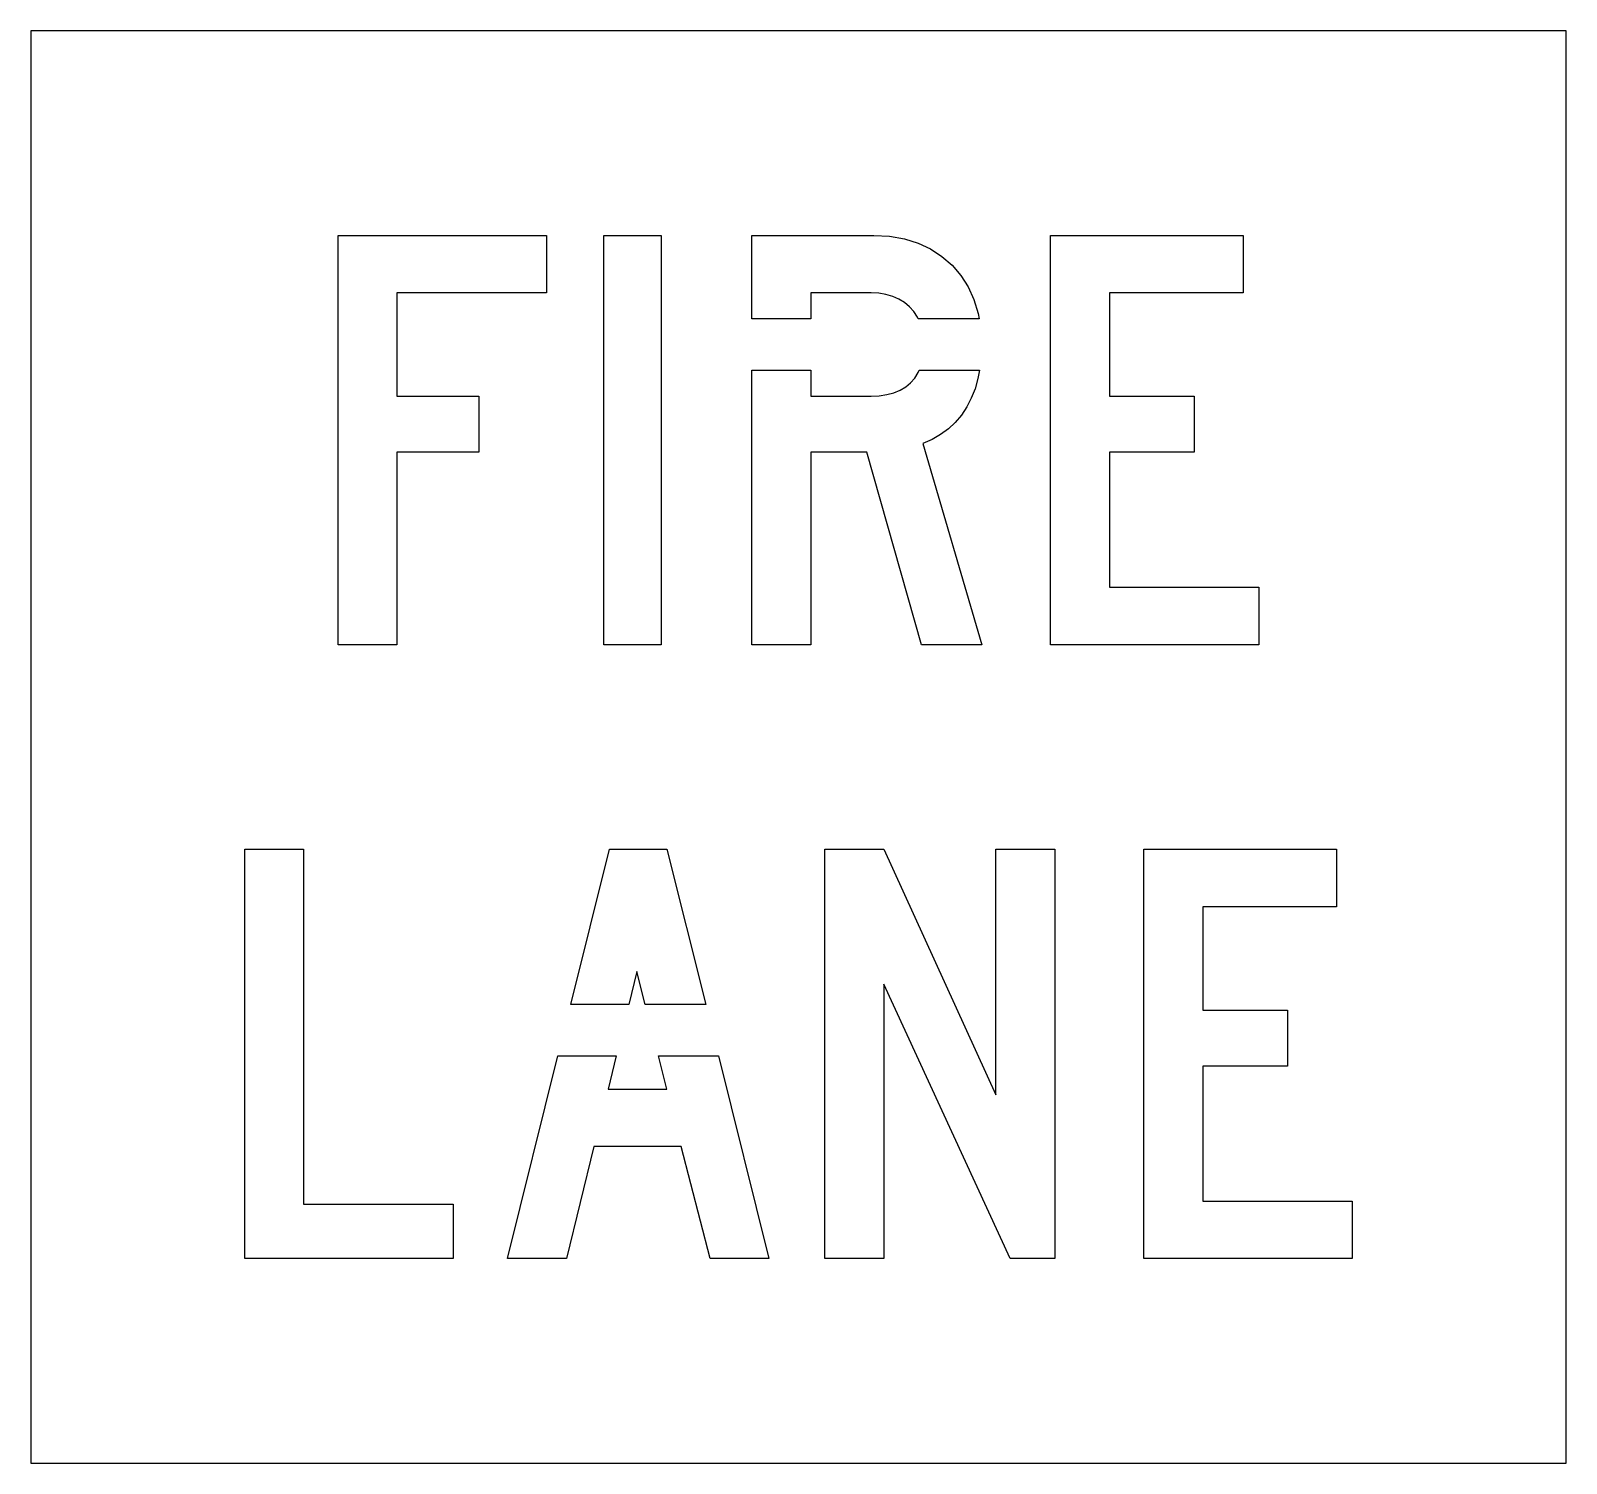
# Model space of a CAD drawing. Extents: x 0 to 15, y 0 to 14.
import ezdxf

# ---------------------------------------------------------------- set-up
doc = ezdxf.new("R2010")
doc.units = 0
doc.layers.add('CUT', color=7, linetype='Continuous')
doc.layers.add('OUTSIDE', color=1, linetype='Continuous')

msp = doc.modelspace()

# ---------------------------------------------------------------- linework, layer by layer
at = {"layer": 'CUT'}
for points in [[(4.3772, 9.8808), (3.5772, 9.8808), (3.5772, 8), (3.002, 8), (3.002, 12), (5.0368, 12), (5.0368, 11.4384), (3.5772, 11.4384), (3.5772, 10.428), (4.3772, 10.428)], [(6.1596, 8), (5.5984, 8), (5.5984, 12), (6.1596, 12)], [(8.4808, 11.3764), (8.4204, 11.4032), (8.3544, 11.4228), (8.284, 11.4344), (8.2088, 11.4384), (7.6192, 11.4384), (7.6192, 11.1842), (7.044, 11.1842), (7.044, 12), (8.2368, 12), (8.3904, 11.9912), (8.534, 11.966), (8.6676, 11.924), (8.7904, 11.8668), (8.9016, 11.7948), (9, 11.7088), (9.0856, 11.6092), (9.1568, 11.4968), (9.214, 11.3724), (9.2552, 11.2364), (9.2643, 11.1842), (8.6703, 11.1842), (8.662, 11.2016), (8.6264, 11.2548), (8.5844, 11.3016), (8.5356, 11.3424)], [(10.5384, 11.4384), (10.5384, 10.428), (11.3664, 10.428), (11.3664, 9.8808), (10.5384, 9.8808), (10.5384, 8.5616), (11.998, 8.5616), (11.998, 8), (9.9632, 8), (9.9632, 12), (11.8436, 12), (11.8436, 11.4384)], [(7.6192, 10.6822), (7.6192, 10.428), (8.2088, 10.428), (8.2896, 10.432), (8.3644, 10.4432), (8.432, 10.4616), (8.4932, 10.4872), (8.5476, 10.52), (8.5948, 10.5596), (8.6352, 10.606), (8.6684, 10.6588), (8.6786, 10.6822), (9.2687, 10.6822), (9.2528, 10.6004), (9.2244, 10.5012), (9.188, 10.4088), (9.144, 10.3228), (9.0916, 10.244), (9.0316, 10.1724), (8.964, 10.1084), (8.8884, 10.0524), (8.8048, 10.0044), (8.714, 9.9648), (9.2896, 8), (8.7, 8), (8.1668, 9.8808), (7.6192, 9.8808), (7.6192, 8), (7.044, 8), (7.044, 10.6822)], [(2.666, 2.5332), (4.1256, 2.5332), (4.1256, 2), (2.0908, 2), (2.0908, 6), (2.666, 6)], [(6.2152, 6), (6.5932, 4.4826), (6.0035, 4.4826), (5.9204, 4.8072), (5.8412, 4.4826), (5.2756, 4.4826), (5.6536, 6)], [(7.7588, 2), (7.7588, 6), (8.334, 6), (9.4288, 3.6), (9.4288, 6), (10.0044, 6), (10.0044, 2), (9.5692, 2), (8.334, 4.6808), (8.334, 2)], [(11.4496, 5.4384), (11.4496, 4.428), (12.2776, 4.428), (12.2776, 3.8808), (11.4496, 3.8808), (11.4496, 2.5616), (12.9092, 2.5616), (12.9092, 2), (10.8744, 2), (10.8744, 6), (12.7548, 6), (12.7548, 5.4384)], [(5.7188, 3.9806), (5.6396, 3.656), (6.2152, 3.656), (6.1321, 3.9806), (6.7183, 3.9806), (7.2116, 2), (6.636, 2), (6.3552, 3.0948), (5.4992, 3.0948), (5.2324, 2), (4.6572, 2), (5.1506, 3.9806)]]:
    msp.add_lwpolyline(points, close=True, dxfattribs=at)
at = {"layer": 'OUTSIDE'}
msp.add_lwpolyline([(0, 0), (15, 0), (15, 14), (0, 14)], close=True, dxfattribs=at)

doc.saveas('drawing.dxf')
